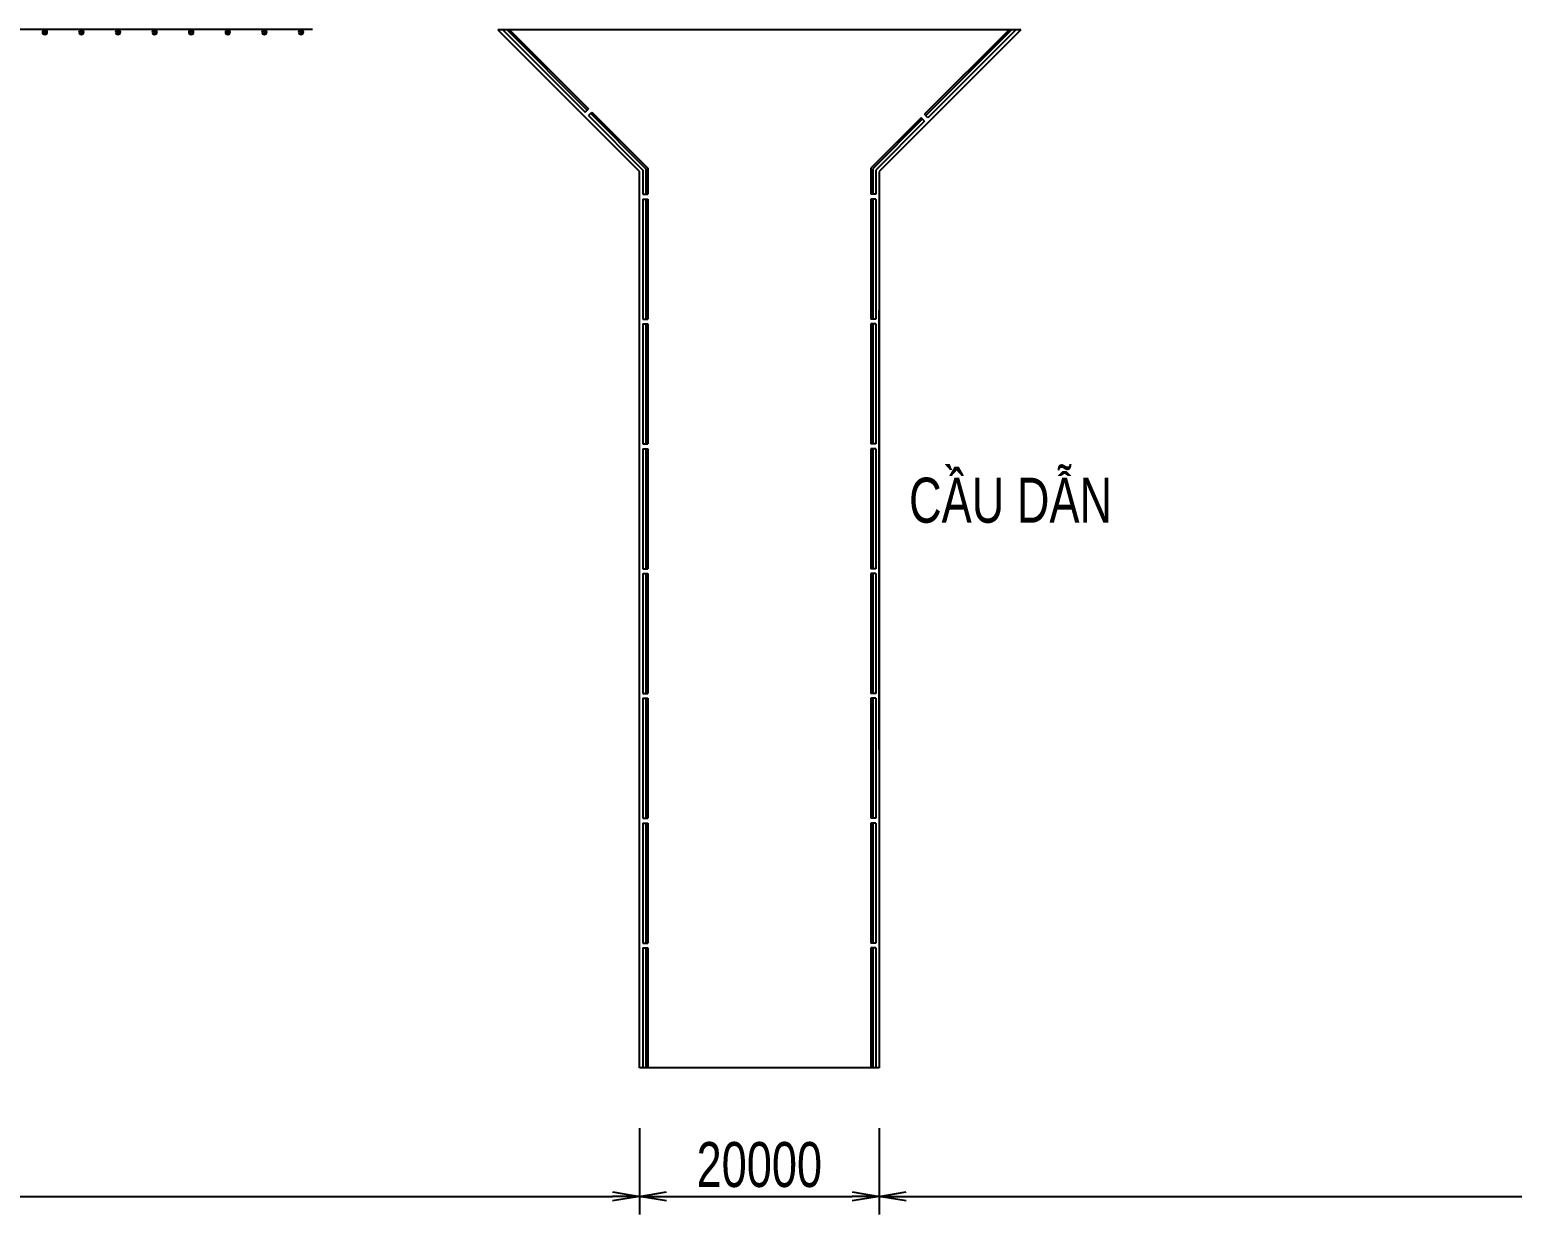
# Model space of a CAD drawing. Extents: x 3412 to 1212600, y 2456 to 246916.
# Drawn here: x 482711 to 606291, y 30037 to 128766 of the extents above; entities that cross this region are included whole.
import ezdxf
from ezdxf.enums import TextEntityAlignment as Align

# ---------------------------------------------------------------- set-up
doc = ezdxf.new("R2010")
doc.units = 0
doc.header["$LTSCALE"] = 20
doc.header["$MEASUREMENT"] = 0
doc.layers.get('0').update_dxf_attribs({"linetype": 'CONTINUOUS'})
doc.layers.get('DEFPOINTS').update_dxf_attribs({"linetype": 'CONTINUOUS'})
for name, color, linetype in [('BAO', 7, 'CONTINUOUS'), ('DIM', 4, 'CONTINUOUS'), ('Gochanxe', 6, 'CONTINUOUS'), ('Text-Vie', 4, 'CONTINUOUS')]:
    doc.layers.add(name, color=color, linetype=linetype)
doc.styles.add('VNROMANS', font='vn_vni.shx', dxfattribs={"width": 0.75, "bigfont": 'bigfont.shx'})
doc.dimstyles.new('D1500', dxfattribs={"dimscale": 1500, "dimtxt": 2.5, "dimasz": 1.5, "dimexe": 1, "dimexo": 0, "dimgap": 0.5, "dimtad": 1, "dimzin": 12, "dimdsep": 46, "dimtxsty": 'VNROMANS', "dimblk1": 'OPEN', "dimblk2": 'OPEN', "dimsah": 1, "dimcen": -1, "dimclrd": 4, "dimclre": 4, "dimclrt": 4, "dimadec": 0, "dimazin": 0, "dimtfac": 1, "dimtmove": 2, "dimatfit": 3, "dimldrblk": 'OPEN', "dimfxl": 1, "dimtolj": 1, "dimtzin": 12, "dimarcsym": 0})

# ---------------------------------------------------------------- blocks, each defined once
blk = doc.blocks.new('_OPEN')
at = {"color": 0, "linetype": 'ByBlock'}
for p, q in [((-1, 0.167), (0, 0)), ((0, 0), (-1, -0.167)), ((0, 0), (-1, 0))]:
    blk.add_line(p, q, dxfattribs=at)
blk = doc.blocks.new('*D65')
at = {"layer": 'DEFPOINTS', "color": 0, "transparency": 16777216}
for p in [(406528, 37231), (533528, 37231), (533528, 31537)]:
    blk.add_point(p, dxfattribs=at)
at = {"layer": 'DIM', "color": 4, "lineweight": -2, "transparency": 16777216}
for p, q in [((406528, 37231), (406528, 30037)), ((533528, 37231), (533528, 30037)), ((408778, 31537), (531278, 31537))]:
    blk.add_line(p, q, dxfattribs=at)
at = {"layer": 'DIM', "color": 4, "lineweight": -2, "transparency": 16777216, "xscale": 2250, "yscale": 2250, "zscale": 2250, "rotation": 180}
blk.add_blockref('_OPEN', (406528, 31537), dxfattribs=at)
at = {"layer": 'DIM', "color": 4, "lineweight": -2, "transparency": 16777216, "xscale": 2250, "yscale": 2250, "zscale": 2250}
blk.add_blockref('_OPEN', (533528, 31537), dxfattribs=at)
at = {"layer": 'DIM', "color": 4, "transparency": 16777216, "insert": (470028, 34162), "char_height": 3750, "attachment_point": 5, "style": 'VNROMANS'}
blk.add_mtext('\\A1;127000', dxfattribs=at)
blk = doc.blocks.new('*D66')
at = {"layer": 'DEFPOINTS', "color": 0, "transparency": 16777216}
for p in [(533528, 37231), (553528, 37231), (553528, 31537)]:
    blk.add_point(p, dxfattribs=at)
at = {"layer": 'DIM', "color": 4, "lineweight": -2, "transparency": 16777216}
for p, q in [((533528, 37231), (533528, 30037)), ((553528, 37231), (553528, 30037)), ((535778, 31537), (551278, 31537))]:
    blk.add_line(p, q, dxfattribs=at)
at = {"layer": 'DIM', "color": 4, "lineweight": -2, "transparency": 16777216, "xscale": 2250, "yscale": 2250, "zscale": 2250, "rotation": 180}
blk.add_blockref('_OPEN', (533528, 31537), dxfattribs=at)
at = {"layer": 'DIM', "color": 4, "lineweight": -2, "transparency": 16777216, "xscale": 2250, "yscale": 2250, "zscale": 2250}
blk.add_blockref('_OPEN', (553528, 31537), dxfattribs=at)
at = {"layer": 'DIM', "color": 4, "transparency": 16777216, "insert": (543528, 34162), "char_height": 3750, "attachment_point": 5, "style": 'VNROMANS'}
blk.add_mtext('\\A1;20000', dxfattribs=at)
blk = doc.blocks.new('*D67')
at = {"layer": 'DEFPOINTS', "color": 0, "transparency": 16777216}
for p in [(553528, 37231), (691528, 37231), (691528, 31537)]:
    blk.add_point(p, dxfattribs=at)
at = {"layer": 'DIM', "color": 4, "lineweight": -2, "transparency": 16777216}
for p, q in [((553528, 37231), (553528, 30037)), ((691528, 37231), (691528, 30037)), ((555778, 31537), (689278, 31537))]:
    blk.add_line(p, q, dxfattribs=at)
at = {"layer": 'DIM', "color": 4, "lineweight": -2, "transparency": 16777216, "xscale": 2250, "yscale": 2250, "zscale": 2250, "rotation": 180}
blk.add_blockref('_OPEN', (553528, 31537), dxfattribs=at)
at = {"layer": 'DIM', "color": 4, "lineweight": -2, "transparency": 16777216, "xscale": 2250, "yscale": 2250, "zscale": 2250}
blk.add_blockref('_OPEN', (691528, 31537), dxfattribs=at)
at = {"layer": 'DIM', "color": 4, "transparency": 16777216, "insert": (622528, 34162), "char_height": 3750, "attachment_point": 5, "style": 'VNROMANS'}
blk.add_mtext('\\A1;138000', dxfattribs=at)
blk = doc.blocks.new('demd400')
at = {"layer": 'BAO', "color": 6}
for radius in [200, 100]:
    blk.add_circle((7334189.5, 1053256.5), radius, dxfattribs=at)
blk = doc.blocks.new('gcx')
at = {"layer": 'Gochanxe'}
for p, q in [((115624, -60020), (122483, -66879)), ((115978, -60020), (122660, -66702)), ((116190, -60020), (122766, -66596)), ((157810, -60020), (150774, -67056)), ((158022, -60020), (150880, -67162)), ((158376, -60020), (151057, -67339)), ((122483, -66879), (122766, -66596)), ((122766, -67162), (123049, -66879)), ((122766, -67162), (127300, -71696)), ((122943, -66985), (127550, -71592)), ((123049, -66879), (127700, -71530)), ((150491, -67339), (146300, -71530)), ((150598, -67445), (146450, -71592)), ((150774, -67621), (146700, -71696)), ((150774, -67621), (150491, -67339)), ((151057, -67339), (150774, -67056)), ((127550, -71592), (127550, -73720)), ((127700, -71530), (127700, -73720)), ((146300, -71530), (146300, -73720)), ((146450, -71592), (146450, -73720)), ((127300, -71696), (127300, -73720)), ((146700, -71696), (146700, -73720)), ((127300, -73720), (127700, -73720)), ((127300, -74120), (127700, -74120)), ((127300, -74120), (127300, -84120)), ((127550, -74120), (127550, -84120)), ((127700, -74120), (127700, -84120)), ((146700, -73720), (146300, -73720)), ((146700, -74120), (146300, -74120)), ((146300, -74120), (146300, -84120)), ((146450, -74120), (146450, -84120)), ((146700, -74120), (146700, -84120)), ((127300, -84120), (127700, -84120)), ((127300, -84520), (127700, -84520)), ((127300, -84520), (127300, -94520)), ((127550, -84520), (127550, -94520)), ((127700, -84520), (127700, -94520)), ((146700, -84120), (146300, -84120)), ((146700, -84520), (146300, -84520)), ((146300, -84520), (146300, -94520)), ((146450, -84520), (146450, -94520)), ((146700, -84520), (146700, -94520)), ((127300, -94520), (127700, -94520)), ((127300, -94920), (127700, -94920)), ((127300, -94920), (127300, -104920)), ((127550, -94920), (127550, -104920)), ((127700, -94920), (127700, -104920)), ((146700, -94520), (146300, -94520)), ((146700, -94920), (146300, -94920)), ((146300, -94920), (146300, -104920)), ((146450, -94920), (146450, -104920)), ((146700, -94920), (146700, -104920)), ((127300, -104920), (127700, -104920)), ((146700, -104920), (146300, -104920)), ((127300, -105320), (127700, -105320)), ((127300, -105320), (127300, -115320)), ((127550, -105320), (127550, -115320)), ((127700, -105320), (127700, -115320)), ((146700, -105320), (146300, -105320)), ((146300, -105320), (146300, -115320)), ((146450, -105320), (146450, -115320)), ((146700, -105320), (146700, -115320)), ((127300, -115320), (127700, -115320)), ((127300, -115720), (127700, -115720)), ((127300, -115720), (127300, -125720)), ((127550, -115720), (127550, -125720)), ((127700, -115720), (127700, -125720)), ((146700, -115320), (146300, -115320)), ((146700, -115720), (146300, -115720)), ((146300, -115720), (146300, -125720)), ((146450, -115720), (146450, -125720)), ((146700, -115720), (146700, -125720)), ((127300, -125720), (127700, -125720)), ((146700, -125720), (146300, -125720)), ((127300, -126120), (127700, -126120)), ((127300, -126120), (127300, -136120)), ((127550, -126120), (127550, -136120)), ((127700, -126120), (127700, -136120)), ((146700, -126120), (146300, -126120)), ((146300, -126120), (146300, -136120)), ((146450, -126120), (146450, -136120)), ((146700, -126120), (146700, -136120)), ((127300, -136120), (127700, -136120)), ((127300, -136520), (127700, -136520)), ((127300, -136520), (127300, -146520)), ((127550, -136520), (127550, -146520)), ((127700, -136520), (127700, -146520)), ((146700, -136120), (146300, -136120)), ((146700, -136520), (146300, -136520)), ((146300, -136520), (146300, -146520)), ((146450, -136520), (146450, -146520)), ((146700, -136520), (146700, -146520))]:
    blk.add_line(p, q, dxfattribs=at)

msp = doc.modelspace()

# ---------------------------------------------------------------- linework, layer by layer
for p, q in [((533528.412, 42245.991), (533528.412, 68725.991)), ((553528.412, 68725.991), (553528.412, 42245.991))]:
    msp.add_line(p, q)
at = {"layer": 'BAO', "ltscale": 0.003}
msp.add_line((506280.912, 128765.991), (407028.127, 128765.991), dxfattribs=at)
at = {"layer": 'BAO'}
for p, q in [((565328.412, 128745.991), (521728.412, 128745.991)), ((521728.412, 128745.991), (533528.412, 116945.991)), ((565328.412, 128745.991), (553528.412, 116945.991)), ((533528.412, 103755.991), (533528.412, 116945.991)), ((553528.412, 116945.991), (553528.412, 103755.991)), ((553528.412, 116945.991), (553528.412, 68745.991)), ((553528.412, 68745.991), (553528.412, 105355.991)), ((553528.412, 105063.264), (553528.412, 68745.991)), ((553528.412, 103755.991), (553528.412, 68745.991)), ((553528.412, 68725.991), (553528.412, 42245.991)), ((553528.412, 42245.991), (533528.412, 42245.991))]:
    msp.add_line(p, q, dxfattribs=at)
msp.add_lwpolyline([(533528.412, 68745.991), (533528.412, 103755.991)], dxfattribs=at)

# ---------------------------------------------------------------- block references
at = {"layer": 'BAO', "xscale": -1}
for p in [(7818162.627, -924690.509), (7821212.627, -924690.509), (7824262.627, -924690.509), (7827312.627, -924690.509), (7830362.627, -924690.509), (7833412.627, -924690.509), (7836462.627, -924690.509), (7839512.627, -924690.509)]:
    msp.add_blockref('demd400', p, dxfattribs=at)
at = {"layer": 'Gochanxe', "color": 4}
msp.add_blockref('gcx', (406528.412, 188765.991), dxfattribs=at)

# ---------------------------------------------------------------- texts
at = {"layer": 'Text-Vie', "style": 'VNROMANS', "width": 0.75}
msp.add_text('CAÀU DAÃN ', height=3750, dxfattribs=at).set_placement((564991.382, 90092.397), align=Align.MIDDLE)

# ---------------------------------------------------------------- dimensions: what is measured, and where the dimension line sits
at = {"layer": 'DIM'}
for base, p1, p2, picture, middle in [((533528.412, 31536.984), (406528.412, 37231.06), (533528.412, 37231.06), '*D65', (470028.412, 34161.984)), ((553528.412, 31536.984), (533528.412, 37231.06), (553528.412, 37231.06), '*D66', (543528.412, 34161.984)), ((691528.412, 31536.984), (553528.412, 37231.06), (691528.412, 37231.06), '*D67', (622528.412, 34161.984))]:
    dim = msp.add_linear_dim(base=base, p1=p1, p2=p2, dimstyle='D1500', override={"dimazin": 1}, dxfattribs=at)
    dim.commit()
    dim.dimension.update_dxf_attribs({"geometry": picture, "text_midpoint": middle})

doc.saveas('drawing.dxf')
